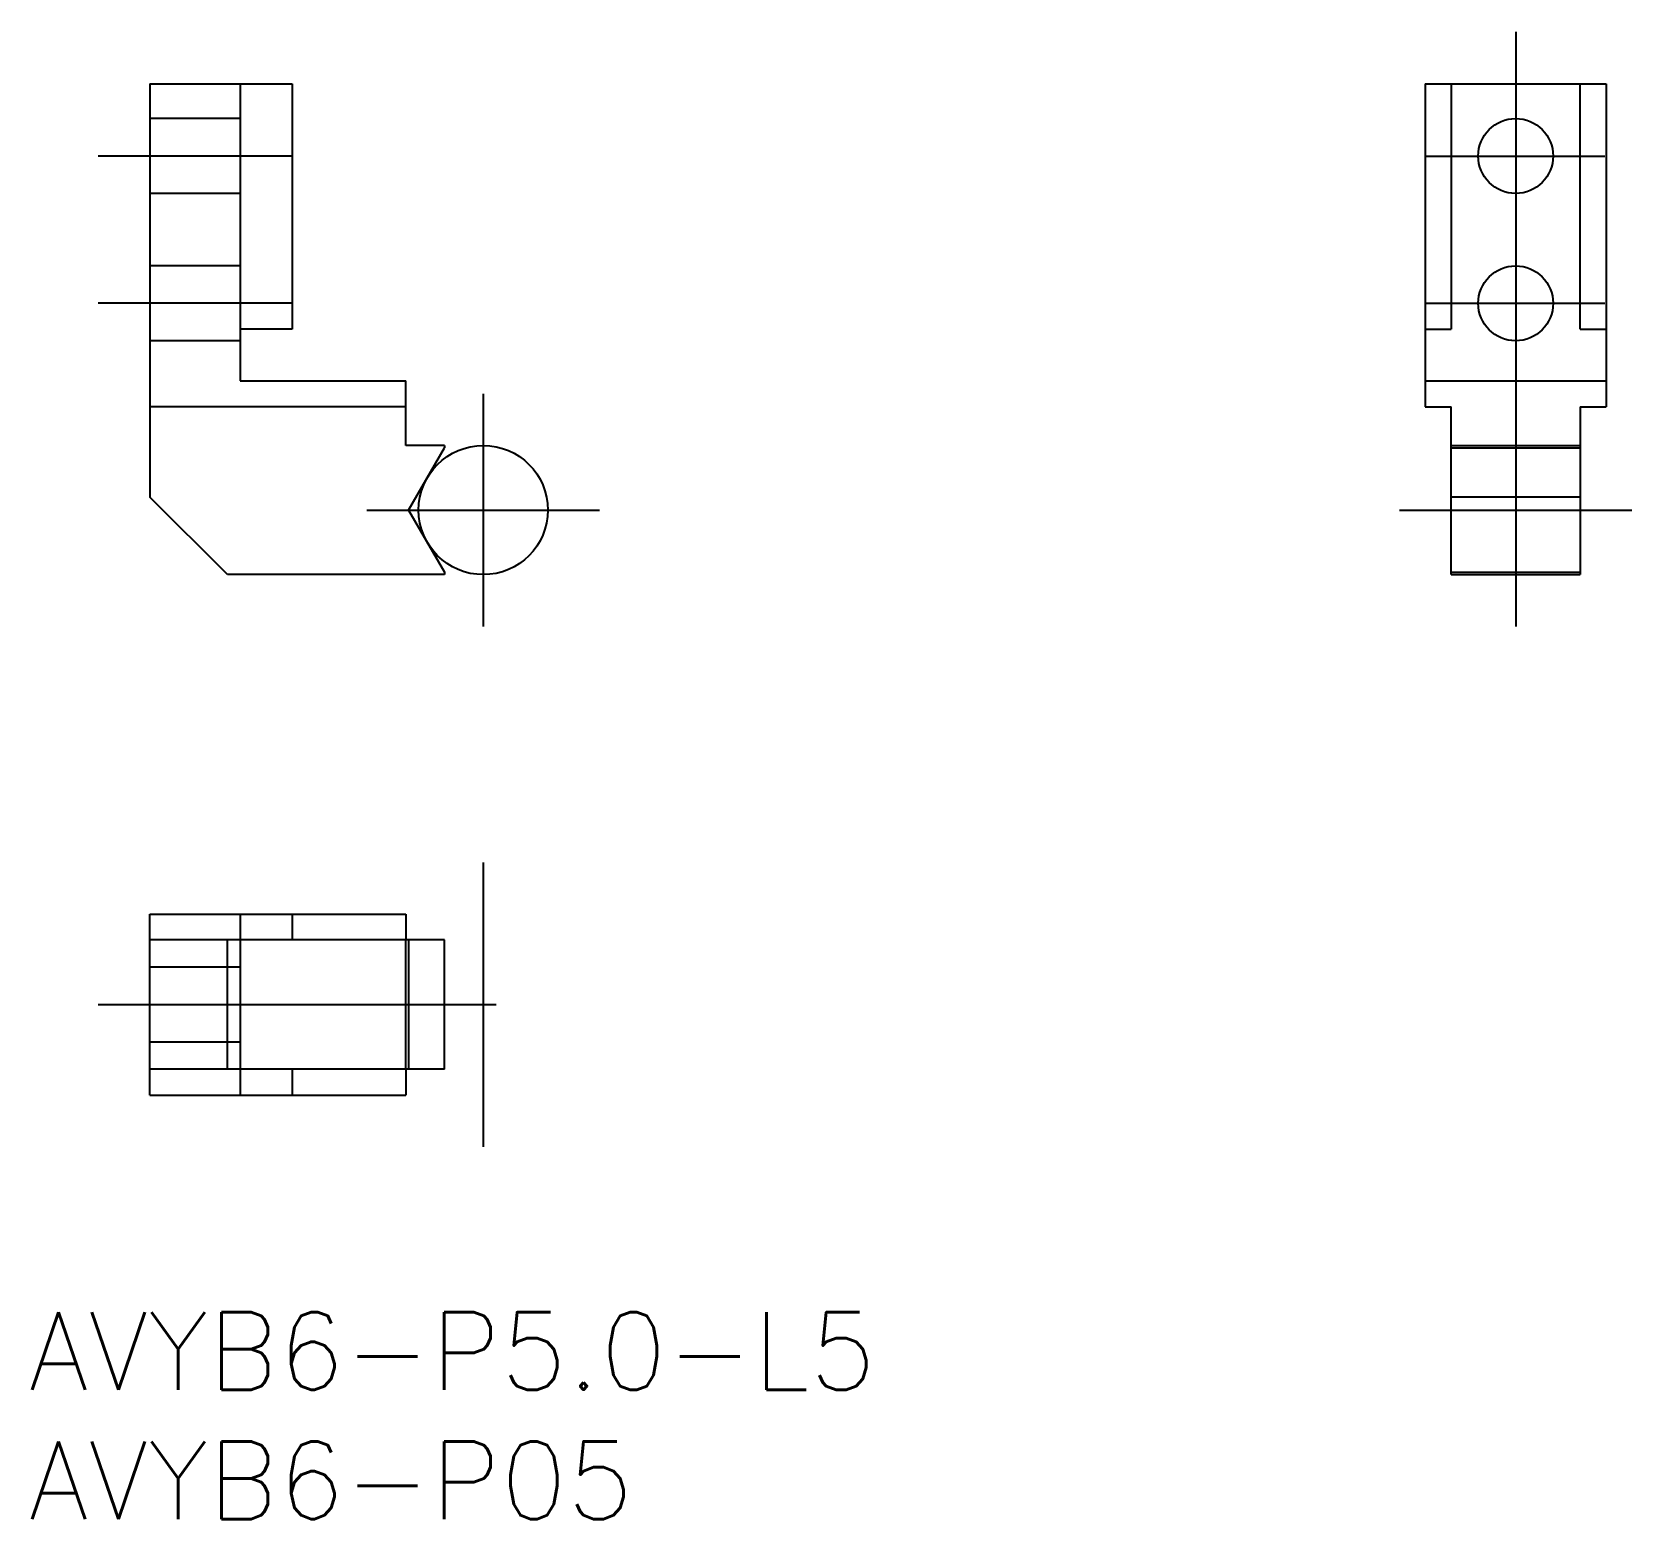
# Model space of a CAD drawing. Extents: x -17.5 to 44.4, y -39 to 18.5.
import ezdxf

# ---------------------------------------------------------------- set-up
doc = ezdxf.new("R2010")
doc.units = 0
for name, pattern in [('CENTER', [50.8, 31.75, -6.35, 6.35, -6.35]), ('DASHED', [19.05, 12.7, -6.35]), ('PHANTOM', [63.5, 31.75, -6.35, 6.35, -6.35, 6.35, -6.35])]:
    doc.linetypes.add(name, pattern=pattern)
doc.layers.get('0').update_dxf_attribs({"linetype": 'CONTINUOUS'})
doc.layers.add('CENTER', color=1, linetype='CENTER')
doc.styles.get("Standard").update_dxf_attribs({"font": 'txt.shx', "height": 3, "bigfont": 'bigfont.shx'})

msp = doc.modelspace()

# ---------------------------------------------------------------- linework, layer by layer
at = {"color": 7, "linetype": 'CONTINUOUS'}
for p, q in [((-12.9, 16.5), (-7.4, 16.5)), ((-12.9, 16.5), (-12.9, 0.5)), ((-7.4, 16.5), (-7.4, 7)), ((36.445, 16.5), (43.445, 16.5)), ((36.445, 16.5), (36.445, 4)), ((37.445, 16.5), (37.445, 7)), ((42.445, 7), (42.445, 16.5)), ((43.445, 16.5), (43.445, 4)), ((-9.4, 7), (-9.4, 5)), ((-7.4, 7), (-9.4, 7)), ((36.445, 7), (37.445, 7)), ((42.445, 7), (43.445, 7)), ((-9.4, 5), (-3, 5)), ((-3, 2.5), (-3, 5)), ((36.445, 5), (43.445, 5)), ((-3, 4), (-12.9, 4)), ((36.445, 4), (37.445, 4)), ((37.445, -2.5), (37.445, 4)), ((42.445, 4), (43.445, 4)), ((42.445, 4), (42.445, -2.5)), ((-1.5, 2.5), (-3, 2.5)), ((-1.5, 2.5), (-1.5, 2.408)), ((37.445, 2.5), (42.445, 2.5)), ((-2.89, 0), (-1.5, 2.408)), ((37.445, 2.408), (42.445, 2.408)), ((-9.9, -2.5), (-12.9, 0.5)), ((-2.89, 0), (-1.5, -2.408)), ((37.445, 0), (42.445, 0)), ((37.445, 0), (42.445, 0)), ((-1.5, -2.408), (-1.5, -2.5)), ((37.445, -2.408), (42.445, -2.408)), ((-1.5, -2.5), (-9.9, -2.5)), ((37.445, -2.5), (42.445, -2.5)), ((-12.9, -22.636), (-12.9, -15.636)), ((-12.9, -15.636), (-3, -15.636)), ((-3, -15.636), (-3, -16.636)), ((-9.4, -16.636), (-12.9, -16.636)), ((-9.9, -21.636), (-9.9, -16.636)), ((-7.4, -16.636), (-9.4, -16.636)), ((-3, -16.636), (-7.4, -16.636)), ((-1.5, -16.636), (-3, -16.636)), ((-1.5, -21.636), (-1.5, -16.636)), ((-9.4, -21.636), (-12.9, -21.636)), ((-7.4, -21.636), (-9.4, -21.636)), ((-3, -21.636), (-7.4, -21.636)), ((-1.5, -21.636), (-3, -21.636)), ((-3, -21.636), (-3, -22.636)), ((-12.9, -22.636), (-3, -22.636))]:
    msp.add_line(p, q, dxfattribs=at)
at = {"color": 3, "linetype": 'DASHED'}
for p, q in [((-9.4, 16.5), (-9.4, 7)), ((-9.4, 15.15), (-12.9, 15.15)), ((-9.4, 12.25), (-12.9, 12.25)), ((-9.4, 9.45), (-12.9, 9.45)), ((-9.4, 6.55), (-12.9, 6.55)), ((42.445, 0.5), (37.445, 0.5)), ((-9.4, -15.636), (-9.4, -16.636)), ((-7.4, -15.636), (-7.4, -16.636)), ((-9.4, -16.636), (-9.4, -21.636)), ((-3, -21.636), (-3, -16.636)), ((-2.89, -16.636), (-2.89, -21.636)), ((-9.4, -17.686), (-12.9, -17.686)), ((-9.4, -20.586), (-12.9, -20.586)), ((-9.4, -21.636), (-9.4, -22.636)), ((-7.4, -21.636), (-7.4, -22.636))]:
    msp.add_line(p, q, dxfattribs=at)
at = {"color": 7, "linetype": 'CONTINUOUS'}
for centre in [(39.945, 13.7), (39.945, 8)]:
    msp.add_circle(centre, 1.45, dxfattribs=at)
at = {"color": 3, "linetype": 'PHANTOM'}
msp.add_circle((0, 0), 2.5, dxfattribs=at)
at = {"layer": 'CENTER', "color": 1, "linetype": 'CENTER'}
for p, q in [((39.945, 18.5), (39.945, -4.5)), ((-7.4, 13.7), (-14.9, 13.7)), ((36.495, 13.7), (43.395, 13.7)), ((-7.4, 8), (-14.9, 8)), ((36.495, 8), (43.395, 8)), ((0, 4.5), (0, -4.5)), ((-4.5, 0), (4.5, 0)), ((35.445, 0), (44.445, 0)), ((0, -13.636), (0, -24.636)), ((-14.9, -19.136), (0.5, -19.136))]:
    msp.add_line(p, q, dxfattribs=at)

# ---------------------------------------------------------------- texts
at = {"color": 7, "linetype": 'CONTINUOUS'}
for s, p in [('AVYB6-P5.0-L5', (-17.589, -34.044)), ('AVYB6-P05', (-17.589, -39.044))]:
    msp.add_text(s, height=3, dxfattribs=at).set_placement(p)

doc.saveas('drawing.dxf')
